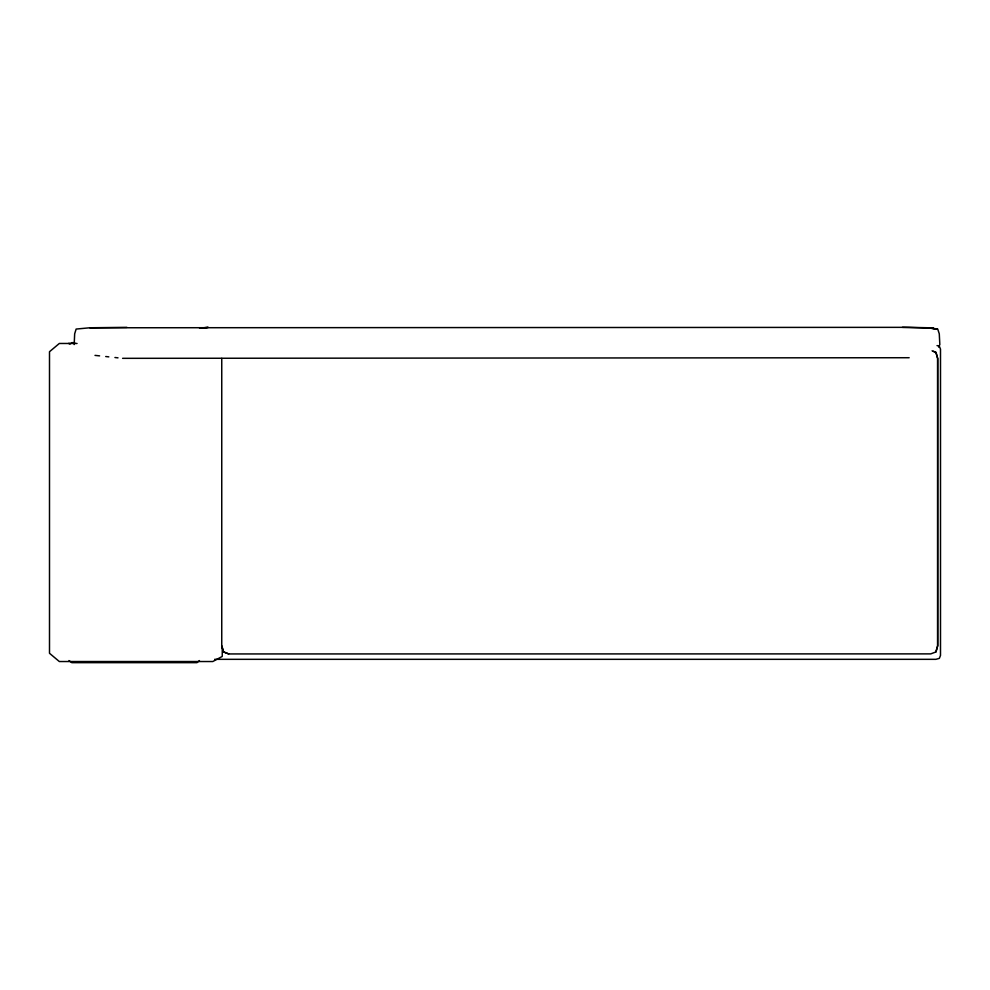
<?xml version="1.0" encoding="UTF-8"?>
<svg xmlns="http://www.w3.org/2000/svg" width="990" height="990" viewBox="0 0 990 990"><rect width="100%" height="100%" fill="white"/><g stroke="black" fill="none" stroke-linecap="round" stroke-linejoin="round"><path stroke-width="1.49" d="M932.097 350.807L935.971 352.329L937.691 358.368L937.691 645.876L935.971 651.927L930.761 653.883L228.641 653.945L223.468 651.927L221.748 645.876L221.748 358.368M74.176 344.57L74.671 333.803L76.143 329.064L89.805 327.777L909.068 327.344L928.917 327.777L937.716 329.064L939.275 333.803L939.832 344.57L938.631 347.119M935.909 651.865L937.617 645.851L937.617 358.405L935.909 352.378L933.335 351.376M199.435 660.577L196.96 662.657L71.812 662.657L68.991 660.577M69.931 344.05L71.812 342.664L74.683 342.664M199.535 328.111L208.234 327.344L204.287 327.777M909.154 357.724L122.599 358.331M89.805 327.777L126.906 327.344M77.059 343.468L59.326 343.468L49.5 351.722L49.5 653.276L59.326 661.53L212.788 661.53L222.255 656.432L222.255 647.163M68.434 343.468L69.671 343.468M214.657 659.328L935.872 659.328L939.349 658.362L940.5 655.442L940.5 349.148L939.349 346.228L937.035 345.584M902.422 327.344L933.162 328.111M95.003 355.385L99.606 355.868M105.732 356.524L108.801 356.858M114.939 357.514L117.996 357.836M228.678 653.883L223.542 651.865L221.822 645.851M937.035 329.064L927.531 327.777L937.035 329.064"/></g></svg>
